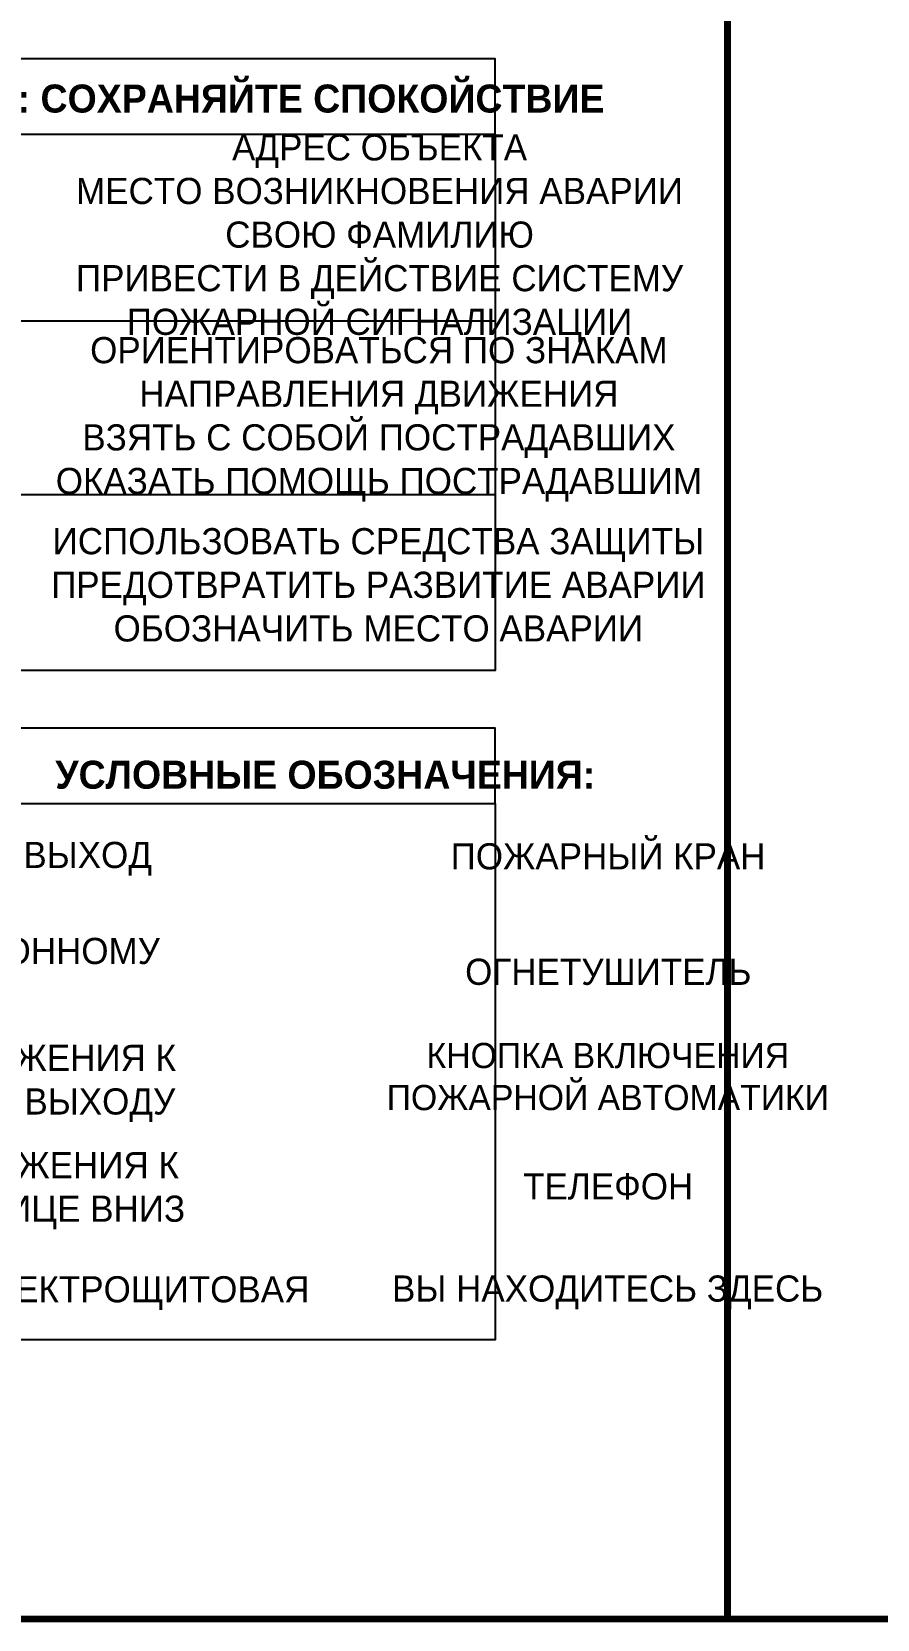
# Model space of a CAD drawing. Header units: millimetres. Extents: x 13810 to 67229, y 12374 to 21950.
# Drawn here: x 31214.9 to 31305.3, y 19087 to 19256.9 of the extents above; entities that cross this region are included whole.
import ezdxf

# ---------------------------------------------------------------- set-up
doc = ezdxf.new("R2010")
doc.units = ezdxf.units.MM
doc.styles.add('обычный', font='arial.ttf')

msp = doc.modelspace()

# ---------------------------------------------------------------- linework, layer by layer
at = {"color": 2, "lineweight": 100}
for points in [[(30689.29, 19482.03), (31289.29, 19482.03), (31289.29, 19087.03), (30689.29, 19087.03)], [(31289.29, 19482.03), (31889.29, 19482.03), (31889.29, 19087.03), (31289.29, 19087.03)]]:
    msp.add_lwpolyline(points, close=True, dxfattribs=at)
for points in [[(31120.68, 19245.99), (31264.45, 19245.99), (31264.45, 19254.04), (31120.68, 19254.04)], [(31120.68, 19245.99), (31264.45, 19245.99), (31264.45, 19188.59), (31120.68, 19188.59)], [(31120.68, 19174.34), (31264.45, 19174.34), (31264.45, 19182.4), (31120.68, 19182.4)], [(31120.68, 19174.34), (31264.45, 19174.34), (31264.45, 19116.94), (31120.68, 19116.94)]]:
    msp.add_lwpolyline(points, close=True)
for points in [[(31179.1, 19226), (31120.68, 19226), (31264.45, 19226)], [(31179.1, 19207.42), (31120.68, 19207.42), (31264.45, 19207.42)]]:
    msp.add_lwpolyline(points)

# ---------------------------------------------------------------- texts
at = {"lineweight": 0, "attachment_point": 5, "style": 'обычный'}
for s, insert, char_height, width in [('{\\fProxima Nova Rg|b1|i0|c204|p2;ДЕЙСТВИЯ ПРИ АВАРИИ: СОХРАНЯЙТЕ СПОКОЙСТВИЕ\\H1.6644x; }', (31219.63, 19249.36), 3, 175.1736), ('\\pi-8.4,l8.4,t8.4;{\\fProxima Nova Rg|b0|i0|c204|p2;АДРЕС ОБЪЕКТА\\PМЕСТО ВОЗНИКНОВЕНИЯ АВАРИИ\\PСВОЮ ФАМИЛИЮ\\PПРИВЕСТИ В ДЕЙСТВИЕ СИСТЕМУ \\PПОЖАРНОЙ СИГНАЛИЗАЦИИ}', (31252.08, 19234.83), 2.8, 126.6484), ('\\pi-8.4,l8.4,t8.4;{\\fProxima Nova Rg|b0|i0|c204|p2;ОРИЕНТИРОВАТЬСЯ ПО ЗНАКАМ \\PНАПРАВЛЕНИЯ ДВИЖЕНИЯ\\PВЗЯТЬ С СОБОЙ ПОСТРАДАВШИХ\\PОКАЗАТЬ ПОМОЩЬ ПОСТРАДАВШИМ}', (31252.01, 19215.46), 2.8, 126.6484), ('\\pi-8.4,l8.4,t8.4;{\\fProxima Nova Rg|b0|i0|c204|p2;ИСПОЛЬЗОВАТЬ СРЕДСТВА ЗАЩИТЫ \\PПРЕДОТВРАТИТЬ РАЗВИТИЕ АВАРИИ\\PОБОЗНАЧИТЬ МЕСТО АВАРИИ}', (31251.95, 19197.73), 2.8, 126.6484), ('{\\fProxima Nova Rg|b1|i0|c204|p2;УСЛОВНЫЕ ОБОЗНАЧЕНИЯ:\\H1.1997x; }', (31246.27, 19177.4), 3, 175.1736), ('\\pi-8.4,l8.4,t8.4;{\\fProxima Nova Rg|b0|i0|c204|p2;ЭВАКУАЦИОННЫЙ ВЫХОД\\H1.6404x; }', (31203.07, 19168.43), 2.8, 126.6484), ('\\pi-8.4,l8.4,t8.4;{\\fProxima Nova Rg|b0|i0|c204|p2;ПОЖАРНЫЙ КРАН\\H1.6404x; }', (31276.53, 19168.67), 2.8, 126.6484), ('\\pi-8.4,l8.4,t8.4;{\\fProxima Nova Rg|b0|i0|c204|p2;ПУТЬ К ЭВАКУАЦИОННОМУ \\PВЫХОДУ }', (31203.08, 19155.82), 2.8, 126.6484), ('\\pi-8.4,l8.4,t8.4;{\\fProxima Nova Rg|b0|i0|c204|p2;ОГНЕТУШИТЕЛЬ\\H1.1997x; }', (31276.55, 19156.31), 2.8, 126.6484), ('\\pi-8.4,l8.4,t8.4;{\\fProxima Nova Rg|b0|i0|c204|p2;НАПРАВЛЕНИЕ ДВИЖЕНИЯ К \\PЭВАКУАЦИОННОМУ ВЫХОДУ}', (31203.17, 19144.38), 2.8, 126.6484), ('\\pi-8.1,l8.1,t8.1;{\\fProxima Nova Rg|b0|i0|c204|p2;КНОПКА ВКЛЮЧЕНИЯ\\PПОЖАРНОЙ АВТОМАТИКИ}', (31276.5, 19145.1), 2.7, 126.6484), ('\\pi-8.4,l8.4,t8.4;{\\fProxima Nova Rg|b0|i0|c204|p2;НАПРАВЛЕНИЕ ДВИЖЕНИЯ К \\PВЫХОДУ ПО ЛЕСТНИЦЕ ВНИЗ}', (31203.47, 19132.9), 2.8, 126.6484), ('\\pi-8.4,l8.4,t8.4;{\\fProxima Nova Rg|b0|i0|c204|p2;ТЕЛЕФОН\\H1.1997x; }', (31276.54, 19133.34), 2.8, 126.6484), ('\\pi-8.4,l8.4,t8.4;{\\fProxima Nova Rg|b0|i0|c204|p2;ЭЛЕКТРОЩИТОВАЯ\\H1.1997x; }', (31226.26, 19121.94), 2.8, 126.6484), ('\\pi-8.4,l8.4,t8.4;{\\fProxima Nova Rg|b0|i0|c204|p2;ВЫ НАХОДИТЕСЬ ЗДЕСЬ\\H1.1997x; }', (31276.48, 19122.02), 2.8, 126.6484)]:
    msp.add_mtext(s, dxfattribs=dict(at, insert=insert, char_height=char_height, width=width))

doc.saveas('drawing.dxf')
